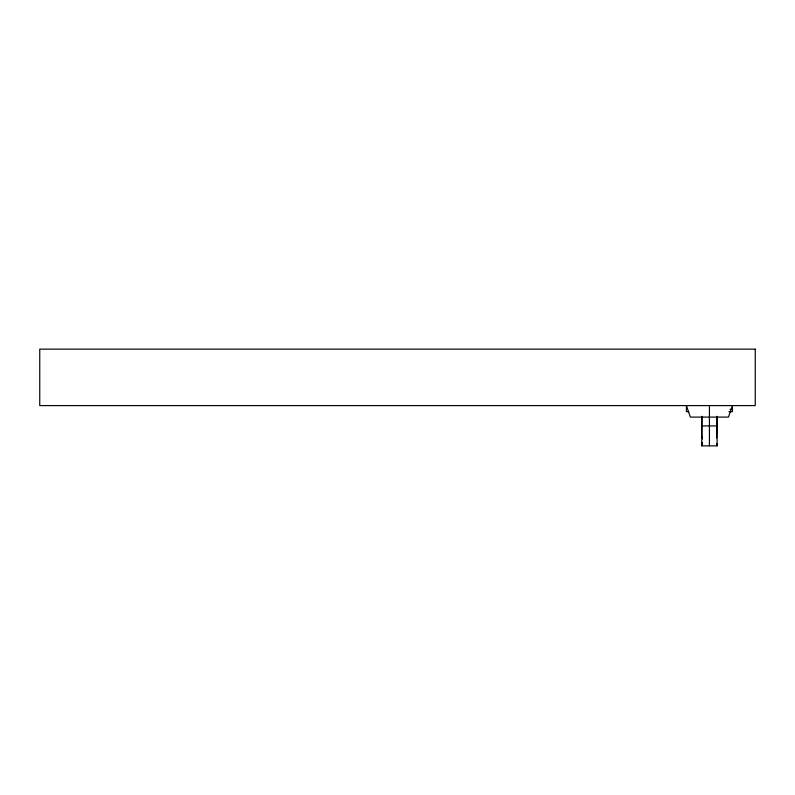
<?xml version="1.0" encoding="UTF-8"?>
<svg xmlns="http://www.w3.org/2000/svg" width="795" height="795" viewBox="0 0 795 795"><rect width="100%" height="100%" fill="white"/><g stroke="black" fill="none" stroke-linecap="round" stroke-linejoin="round"><path stroke-width="1.19" d="M701.945 416.381L701.816 435.749L702.492 438.939M717.1 416.411L717.1 445.856L701.766 445.856L702.373 442.368M716.593 437.876L716.921 416.381M730.019 409.346L732.443 409.346M688.788 411.671L686.423 411.671L686.423 405.589L690.388 417.097L728.478 417.097L732.443 405.589L732.443 411.671L728.906 411.671M701.766 425.911L717.1 425.911M716.693 443.531L717.1 445.856M709.428 405.589L709.428 445.856M701.766 416.411L701.766 445.856M755.25 349.144L39.75 349.144L39.75 405.589L755.25 405.589L755.25 349.144"/></g></svg>
